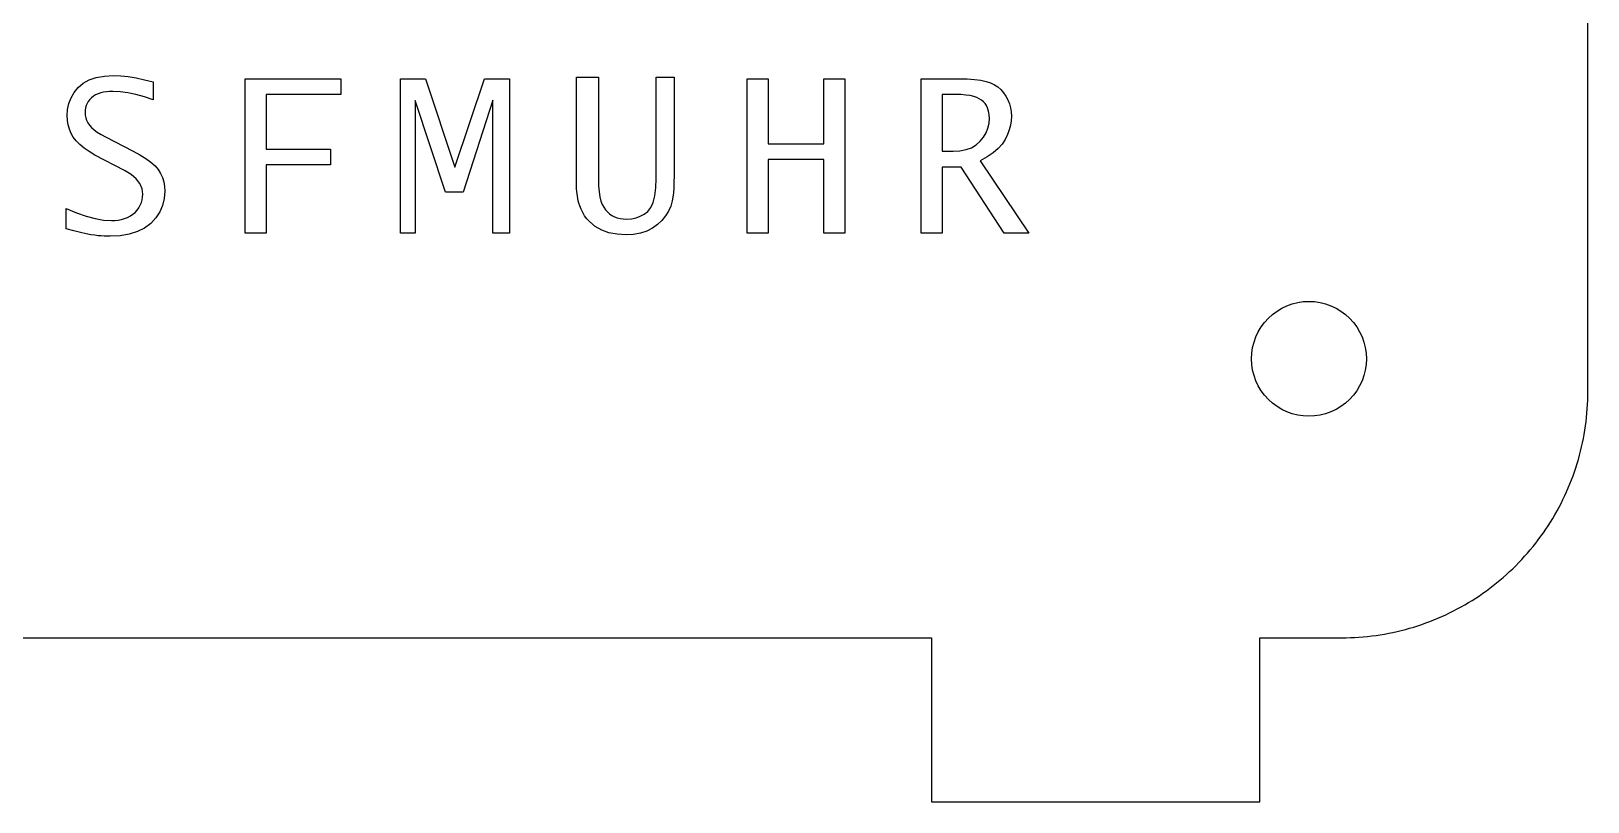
# Model space of a CAD drawing. Header units: metres. Extents: x 0 to 180, y -10 to 180.
# Drawn here: x 85.1 to 180, y -10 to 37 of the extents above; entities that cross this region are included whole.
import ezdxf

# ---------------------------------------------------------------- set-up
doc = ezdxf.new("R2010")
doc.units = ezdxf.units.M

msp = doc.modelspace()

# ---------------------------------------------------------------- linework, layer by layer
for p, q in [((180, 15), (180, 165)), ((89.0871, 34.1393), (89.5797, 34.227)), ((89.5797, 34.227), (90.1357, 34.2562)), ((90.1357, 34.2562), (90.5741, 34.2409)), ((90.5741, 34.2409), (91.0355, 34.1948)), ((91.0355, 34.1948), (91.5201, 34.118)), ((87.5548, 32.9016), (87.7446, 33.2231)), ((87.7446, 33.2231), (87.9887, 33.5252)), ((87.9887, 33.5252), (88.2915, 33.7884)), ((88.2915, 33.7884), (88.6577, 33.9931)), ((88.6577, 33.9931), (89.0871, 34.1393)), ((89.5287, 33.2433), (89.3565, 33.2022)), ((89.7093, 33.2727), (89.5287, 33.2433)), ((89.8983, 33.2904), (89.7093, 33.2727)), ((90.0957, 33.2962), (89.8983, 33.2904)), ((90.5414, 33.2755), (90.0957, 33.2962)), ((91.0106, 33.2132), (90.5414, 33.2755)), ((91.5032, 33.1094), (91.0106, 33.2132)), ((91.5201, 34.118), (92.0278, 34.0105)), ((92.0278, 34.0105), (92.5587, 33.8722)), ((92.5587, 33.8722), (92.5587, 32.7772)), ((98.1687, 24.6562), (98.1687, 34.0642)), ((98.1687, 34.0642), (103.993, 34.0642)), ((103.993, 34.0642), (103.993, 33.1042)), ((107.619, 24.6562), (107.619, 34.0642)), ((107.619, 34.0642), (109.155, 34.0642)), ((109.155, 34.0642), (110.947, 28.6883)), ((110.947, 28.6883), (112.739, 34.0642)), ((112.739, 34.0642), (114.275, 34.0642)), ((114.275, 34.0642), (114.275, 24.6562)), ((118.35, 27.7439), (118.349, 34.158)), ((118.349, 34.158), (119.693, 34.158)), ((119.693, 34.158), (119.693, 27.96)), ((123.213, 27.992), (123.213, 34.158)), ((123.213, 34.158), (124.301, 34.158)), ((124.301, 34.158), (124.301, 28.159)), ((128.759, 24.6562), (128.759, 34.0642)), ((128.759, 34.0642), (130.039, 34.0642)), ((130.039, 34.0642), (130.039, 30.0962)), ((133.431, 30.0962), (133.431, 34.0642)), ((133.431, 34.0642), (134.711, 34.0642)), ((134.711, 34.0642), (134.711, 24.6562)), ((139.361, 24.6562), (139.361, 34.0642)), ((139.361, 34.0642), (141.669, 34.0642)), ((141.669, 34.0642), (142.174, 34.0544)), ((142.174, 34.0544), (142.62, 34.0247)), ((142.62, 34.0247), (143.005, 33.9753)), ((143.005, 33.9753), (143.331, 33.9062)), ((143.331, 33.9062), (143.598, 33.8172)), ((143.598, 33.8172), (143.824, 33.7056)), ((143.824, 33.7056), (144.03, 33.5683)), ((144.03, 33.5683), (144.216, 33.4053)), ((144.216, 33.4053), (144.382, 33.2166)), ((144.382, 33.2166), (144.527, 33.0022)), ((87.3378, 32.2001), (87.4192, 32.5606)), ((87.4192, 32.5606), (87.5548, 32.9016)), ((88.4304, 32.2923), (88.4066, 32.1544)), ((88.47, 32.4269), (88.4304, 32.2923)), ((88.5254, 32.5582), (88.47, 32.4269)), ((88.5967, 32.6862), (88.5254, 32.5582)), ((88.6839, 32.8059), (88.5967, 32.6862)), ((88.7871, 32.912), (88.6839, 32.8059)), ((88.9063, 33.0046), (88.7871, 32.912)), ((89.0415, 33.0837), (88.9063, 33.0046)), ((89.1927, 33.1492), (89.0415, 33.0837)), ((89.3565, 33.2022), (89.1927, 33.1492)), ((92.0192, 32.9641), (91.5032, 33.1094)), ((92.5587, 32.7772), (92.0192, 32.9641)), ((103.993, 33.1042), (99.4487, 33.1042)), ((99.4487, 33.1042), (99.4487, 29.7762)), ((110.38, 27.1523), (108.515, 32.7462)), ((108.515, 32.7462), (108.515, 24.6562)), ((113.251, 32.7662), (111.447, 27.1523)), ((113.251, 24.6562), (113.251, 32.7662)), ((141.417, 33.1042), (140.641, 33.1042)), ((140.641, 33.1042), (140.641, 29.6482)), ((141.772, 33.0971), (141.417, 33.1042)), ((142.084, 33.0756), (141.772, 33.0971)), ((142.352, 33.0398), (142.084, 33.0756)), ((142.576, 32.9897), (142.352, 33.0398)), ((142.757, 32.9252), (142.576, 32.9897)), ((142.907, 32.848), (142.757, 32.9252)), ((143.041, 32.7595), (142.907, 32.848)), ((143.157, 32.6597), (143.041, 32.7595)), ((143.256, 32.5486), (143.157, 32.6597)), ((143.338, 32.4262), (143.256, 32.5486)), ((143.404, 32.2941), (143.338, 32.4262)), ((143.455, 32.1528), (143.404, 32.2941)), ((144.527, 33.0022), (144.648, 32.772)), ((144.648, 32.772), (144.743, 32.535)), ((144.743, 32.535), (144.811, 32.2912)), ((144.811, 32.2912), (144.851, 32.0406)), ((87.3107, 31.8202), (87.3378, 32.2001)), ((87.3256, 31.5266), (87.3107, 31.8202)), ((87.3702, 31.2481), (87.3256, 31.5266)), ((88.4066, 32.1544), (88.3987, 32.0132)), ((88.3987, 32.0132), (88.4095, 31.8482)), ((88.4095, 31.8482), (88.4419, 31.6881)), ((88.4419, 31.6881), (88.4959, 31.5331)), ((88.4959, 31.5331), (88.5715, 31.3832)), ((88.5715, 31.3832), (88.6687, 31.2382)), ((143.431, 31.0557), (143.498, 31.3566)), ((143.491, 32.0024), (143.455, 32.1528)), ((143.513, 31.8429), (143.491, 32.0024)), ((143.498, 31.3566), (143.521, 31.6742)), ((143.521, 31.6742), (143.513, 31.8429)), ((144.849, 31.5097), (144.803, 31.2316)), ((144.865, 31.7832), (144.849, 31.5097)), ((144.851, 32.0406), (144.865, 31.7832)), ((87.4446, 30.9847), (87.3702, 31.2481)), ((87.5488, 30.7364), (87.4446, 30.9847)), ((87.6827, 30.5032), (87.5488, 30.7364)), ((87.8546, 30.2796), (87.6827, 30.5032)), ((88.6687, 31.2382), (88.7917, 31.0952)), ((88.7917, 31.0952), (88.9505, 30.9517)), ((88.9505, 30.9517), (89.1449, 30.8077)), ((89.1449, 30.8077), (89.3749, 30.6632)), ((89.3749, 30.6632), (89.6407, 30.5182)), ((89.6407, 30.5182), (91.3227, 29.6482)), ((142.963, 30.2532), (143.164, 30.504)), ((143.164, 30.504), (143.32, 30.7715)), ((143.32, 30.7715), (143.431, 31.0557)), ((144.477, 30.3692), (144.292, 30.0818)), ((144.616, 30.6613), (144.477, 30.3692)), ((144.725, 30.9488), (144.616, 30.6613)), ((144.803, 31.2316), (144.725, 30.9488)), ((88.0726, 30.0589), (87.8546, 30.2796)), ((88.3368, 29.8413), (88.0726, 30.0589)), ((88.6472, 29.6268), (88.3368, 29.8413)), ((89.0037, 29.4152), (88.6472, 29.6268)), ((90.8077, 28.4823), (89.0037, 29.4152)), ((91.3227, 29.6482), (91.7464, 29.4261)), ((91.7464, 29.4261), (92.1118, 29.203)), ((99.4487, 29.7762), (103.353, 29.7762)), ((103.353, 29.7762), (103.353, 28.8163)), ((130.039, 30.0962), (133.431, 30.0962)), ((140.641, 29.6482), (141.308, 29.6482)), ((141.308, 29.6482), (141.725, 29.6724)), ((141.725, 29.6724), (142.099, 29.745)), ((142.099, 29.745), (142.43, 29.866)), ((142.43, 29.866), (142.718, 30.0354)), ((142.718, 30.0354), (142.963, 30.2532)), ((143.744, 29.5466), (143.38, 29.2988)), ((144.048, 29.8076), (143.744, 29.5466)), ((144.292, 30.0818), (144.048, 29.8076)), ((91.2076, 28.2406), (90.8077, 28.4823)), ((92.1118, 29.203), (92.419, 28.9788)), ((92.419, 28.9788), (92.668, 28.7535)), ((92.668, 28.7535), (92.8587, 28.5273)), ((92.8587, 28.5273), (93.0041, 28.2934)), ((103.353, 28.8163), (99.4487, 28.8163)), ((99.4487, 28.8163), (99.4487, 24.6562)), ((133.431, 29.1363), (130.039, 29.1363)), ((130.039, 29.1363), (130.039, 24.6562)), ((133.431, 24.6562), (133.431, 29.1363)), ((141.794, 28.6883), (140.641, 28.6883)), ((140.641, 28.6883), (140.641, 24.6562)), ((144.428, 24.6562), (141.794, 28.6883)), ((143.38, 29.2988), (142.957, 29.0643)), ((142.957, 29.0643), (145.921, 24.6562)), ((91.5187, 27.9741), (91.2076, 28.2406)), ((91.7409, 27.6827), (91.5187, 27.9741)), ((91.8742, 27.3664), (91.7409, 27.6827)), ((93.0041, 28.2934), (93.1172, 28.0455)), ((93.1172, 28.0455), (93.198, 27.7835)), ((93.198, 27.7835), (93.2465, 27.5074)), ((118.355, 27.5425), (118.35, 27.7439)), ((118.362, 27.3589), (118.355, 27.5425)), ((119.693, 27.96), (119.702, 27.5426)), ((119.702, 27.5426), (119.728, 27.1784)), ((123.192, 27.4169), (123.213, 27.992)), ((124.296, 27.7738), (124.283, 27.4288)), ((124.301, 28.159), (124.296, 27.7738)), ((91.833, 26.5197), (91.8806, 26.6843)), ((91.9187, 27.0253), (91.8742, 27.3664)), ((91.8806, 26.6843), (91.9092, 26.8528)), ((91.9092, 26.8528), (91.9187, 27.0253)), ((93.2283, 26.7637), (93.1252, 26.3406)), ((93.2627, 27.2173), (93.2283, 26.7637)), ((93.2465, 27.5074), (93.2627, 27.2173)), ((111.447, 27.1523), (110.38, 27.1523)), ((118.373, 27.1931), (118.362, 27.3589)), ((118.387, 27.045), (118.373, 27.1931)), ((118.406, 26.905), (118.387, 27.045)), ((118.431, 26.7636), (118.406, 26.905)), ((118.463, 26.6206), (118.431, 26.7636)), ((118.502, 26.476), (118.463, 26.6206)), ((119.728, 27.1784), (119.773, 26.8674)), ((119.773, 26.8674), (119.835, 26.6096)), ((119.835, 26.6096), (119.916, 26.405)), ((123.025, 26.5263), (123.129, 26.9283)), ((123.129, 26.9283), (123.192, 27.4169)), ((124.192, 26.634), (124.098, 26.3082)), ((124.231, 26.8588), (124.192, 26.634)), ((124.261, 27.1238), (124.231, 26.8588)), ((124.283, 27.4288), (124.261, 27.1238)), ((87.2467, 24.9163), (87.2467, 26.1593)), ((87.2467, 26.1593), (87.8722, 25.8947)), ((87.8722, 25.8947), (88.4616, 25.6889)), ((88.4616, 25.6889), (89.0148, 25.5419)), ((90.8031, 25.5497), (90.9877, 25.6203)), ((90.9877, 25.6203), (91.161, 25.7063)), ((91.161, 25.7063), (91.317, 25.8075)), ((91.317, 25.8075), (91.4556, 25.9239)), ((91.4556, 25.9239), (91.5768, 26.0555)), ((91.5768, 26.0555), (91.6807, 26.2023)), ((91.6807, 26.2023), (91.7664, 26.359)), ((91.7664, 26.359), (91.833, 26.5197)), ((92.9534, 25.948), (92.7129, 25.5859)), ((93.1252, 26.3406), (92.9534, 25.948)), ((118.548, 26.33), (118.502, 26.476)), ((118.631, 26.1131), (118.548, 26.33)), ((118.732, 25.9078), (118.631, 26.1131)), ((118.852, 25.7142), (118.732, 25.9078)), ((118.989, 25.5322), (118.852, 25.7142)), ((119.916, 26.405), (120.011, 26.236)), ((120.011, 26.236), (120.119, 26.0849)), ((120.119, 26.0849), (120.238, 25.9516)), ((120.238, 25.9516), (120.37, 25.8364)), ((120.37, 25.8364), (120.514, 25.739)), ((120.514, 25.739), (120.67, 25.6595)), ((120.67, 25.6595), (120.837, 25.5976)), ((121.982, 25.5923), (122.239, 25.685)), ((122.239, 25.685), (122.475, 25.815)), ((122.475, 25.815), (122.693, 25.982)), ((122.693, 25.982), (122.88, 26.2109)), ((122.88, 26.2109), (123.025, 26.5263)), ((123.781, 25.7086), (123.557, 25.4346)), ((123.961, 25.9998), (123.781, 25.7086)), ((124.098, 26.3082), (123.961, 25.9998)), ((87.7084, 24.7947), (87.2467, 24.9163)), ((88.1134, 24.6948), (87.7084, 24.7947)), ((88.4618, 24.6166), (88.1134, 24.6948)), ((89.0148, 25.5419), (89.5318, 25.4537)), ((89.5318, 25.4537), (90.0127, 25.4243)), ((90.0127, 25.4243), (90.2181, 25.4321)), ((90.2181, 25.4321), (90.4183, 25.4556)), ((90.4183, 25.4556), (90.6133, 25.4948)), ((90.6133, 25.4948), (90.8031, 25.5497)), ((91.595, 24.7487), (91.099, 24.5907)), ((92.0299, 24.9699), (91.595, 24.7487)), ((92.4037, 25.2543), (92.0299, 24.9699)), ((92.7129, 25.5859), (92.4037, 25.2543)), ((119.144, 25.362), (118.989, 25.5322)), ((119.492, 25.0726), (119.144, 25.362)), ((119.889, 24.8474), (119.492, 25.0726)), ((120.335, 24.6866), (119.889, 24.8474)), ((120.831, 24.5902), (120.335, 24.6866)), ((120.837, 25.5976), (121.017, 25.5534)), ((121.017, 25.5534), (121.208, 25.5268)), ((121.208, 25.5268), (121.412, 25.518)), ((121.412, 25.518), (121.707, 25.5366)), ((121.707, 25.5366), (121.982, 25.5923)), ((122.637, 24.7812), (122.255, 24.6572)), ((122.982, 24.9548), (122.637, 24.7812)), ((123.29, 25.178), (122.982, 24.9548)), ((123.557, 25.4346), (123.29, 25.178)), ((88.7536, 24.5601), (88.4618, 24.6166)), ((88.9887, 24.5253), (88.7536, 24.5601)), ((89.1919, 24.5033), (88.9887, 24.5253)), ((89.3869, 24.4862), (89.1919, 24.5033)), ((89.5739, 24.474), (89.3869, 24.4862)), ((89.7529, 24.4667), (89.5739, 24.474)), ((89.9237, 24.4643), (89.7529, 24.4667)), ((90.5419, 24.4959), (89.9237, 24.4643)), ((91.099, 24.5907), (90.5419, 24.4959)), ((99.4487, 24.6562), (98.1687, 24.6562)), ((108.515, 24.6562), (107.619, 24.6562)), ((114.275, 24.6562), (113.251, 24.6562)), ((121.376, 24.558), (120.831, 24.5902)), ((121.834, 24.5828), (121.376, 24.558)), ((122.255, 24.6572), (121.834, 24.5828)), ((130.039, 24.6562), (128.759, 24.6562)), ((134.711, 24.6562), (133.431, 24.6562)), ((140.641, 24.6562), (139.361, 24.6562)), ((145.921, 24.6562), (144.428, 24.6562)), ((161.056, 19.9101), (161.35, 20.0867)), ((161.35, 20.0867), (161.661, 20.2336)), ((161.661, 20.2336), (161.984, 20.3493)), ((161.984, 20.3493), (162.317, 20.4327)), ((162.317, 20.4327), (162.657, 20.4831)), ((162.657, 20.4831), (163, 20.5)), ((163, 20.5), (163.343, 20.4831)), ((163.343, 20.4831), (163.683, 20.4327)), ((163.683, 20.4327), (164.016, 20.3493)), ((164.016, 20.3493), (164.339, 20.2336)), ((164.339, 20.2336), (164.65, 20.0867)), ((164.65, 20.0867), (164.944, 19.9101)), ((160.09, 18.9445), (160.294, 19.2204)), ((160.294, 19.2204), (160.525, 19.4749)), ((160.525, 19.4749), (160.78, 19.7055)), ((160.78, 19.7055), (161.056, 19.9101)), ((164.944, 19.9101), (165.22, 19.7055)), ((165.22, 19.7055), (165.475, 19.4749)), ((165.475, 19.4749), (165.706, 19.2204)), ((165.706, 19.2204), (165.91, 18.9445)), ((159.651, 18.016), (159.766, 18.3394)), ((159.766, 18.3394), (159.913, 18.6499)), ((159.913, 18.6499), (160.09, 18.9445)), ((165.91, 18.9445), (166.087, 18.6499)), ((166.087, 18.6499), (166.234, 18.3394)), ((166.234, 18.3394), (166.349, 18.016)), ((159.5, 17), (159.517, 17.3431)), ((159.517, 17.3431), (159.567, 17.6828)), ((159.567, 17.6828), (159.651, 18.016)), ((166.349, 18.016), (166.433, 17.6828)), ((166.433, 17.6828), (166.483, 17.3431)), ((166.483, 17.3431), (166.5, 17)), ((159.517, 16.6569), (159.5, 17)), ((159.567, 16.3172), (159.517, 16.6569)), ((159.651, 15.984), (159.567, 16.3172)), ((166.433, 16.3172), (166.349, 15.984)), ((166.483, 16.6569), (166.433, 16.3172)), ((166.5, 17), (166.483, 16.6569)), ((159.766, 15.6606), (159.651, 15.984)), ((159.913, 15.3501), (159.766, 15.6606)), ((160.09, 15.0555), (159.913, 15.3501)), ((166.087, 15.3501), (165.91, 15.0555)), ((166.234, 15.6606), (166.087, 15.3501)), ((166.349, 15.984), (166.234, 15.6606)), ((160.294, 14.7796), (160.09, 15.0555)), ((160.525, 14.5251), (160.294, 14.7796)), ((160.78, 14.2945), (160.525, 14.5251)), ((161.056, 14.0899), (160.78, 14.2945)), ((165.22, 14.2945), (164.944, 14.0899)), ((165.475, 14.5251), (165.22, 14.2945)), ((165.706, 14.7796), (165.475, 14.5251)), ((165.91, 15.0555), (165.706, 14.7796)), ((179.979, 14.215), (179.991, 14.4765)), ((179.991, 14.4765), (179.998, 14.7382)), ((179.998, 14.7382), (180, 15)), ((161.35, 13.9133), (161.056, 14.0899)), ((161.661, 13.7664), (161.35, 13.9133)), ((161.984, 13.6507), (161.661, 13.7664)), ((162.317, 13.5673), (161.984, 13.6507)), ((162.657, 13.5169), (162.317, 13.5673)), ((163, 13.5), (162.657, 13.5169)), ((163.343, 13.5169), (163, 13.5)), ((163.683, 13.5673), (163.343, 13.5169)), ((164.016, 13.6507), (163.683, 13.5673)), ((164.339, 13.7664), (164.016, 13.6507)), ((164.65, 13.9133), (164.339, 13.7664)), ((164.944, 14.0899), (164.65, 13.9133)), ((179.888, 13.172), (179.918, 13.4321)), ((179.918, 13.4321), (179.943, 13.6927)), ((179.943, 13.6927), (179.963, 13.9537)), ((179.963, 13.9537), (179.979, 14.215)), ((179.724, 12.1379), (179.772, 12.3953)), ((179.772, 12.3953), (179.815, 12.6535)), ((179.815, 12.6535), (179.854, 12.9124)), ((179.854, 12.9124), (179.888, 13.172)), ((179.554, 11.3712), (179.616, 11.6257)), ((179.616, 11.6257), (179.672, 11.8813)), ((179.672, 11.8813), (179.724, 12.1379)), ((179.266, 10.3647), (179.345, 10.6144)), ((179.345, 10.6144), (179.419, 10.8654)), ((179.419, 10.8654), (179.489, 11.1177)), ((179.489, 11.1177), (179.554, 11.3712)), ((178.908, 9.38089), (179.004, 9.62447)), ((179.004, 9.62447), (179.095, 9.86969)), ((179.095, 9.86969), (179.183, 10.1165)), ((179.183, 10.1165), (179.266, 10.3647)), ((178.482, 8.42442), (178.595, 8.66072)), ((178.595, 8.66072), (178.703, 8.89894)), ((178.703, 8.89894), (178.808, 9.13902)), ((178.808, 9.13902), (178.908, 9.38089)), ((177.99, 7.5), (178.119, 7.72786)), ((178.119, 7.72786), (178.244, 7.95792)), ((178.244, 7.95792), (178.365, 8.19014)), ((178.365, 8.19014), (178.482, 8.42442)), ((177.436, 6.61211), (177.58, 6.8304)), ((177.58, 6.8304), (177.721, 7.05121)), ((177.721, 7.05121), (177.858, 7.27443)), ((177.858, 7.27443), (177.99, 7.5)), ((176.657, 5.56018), (176.82, 5.76508)), ((176.82, 5.76508), (176.98, 5.97278)), ((176.98, 5.97278), (177.135, 6.18321)), ((177.135, 6.18321), (177.287, 6.39635)), ((177.287, 6.39635), (177.436, 6.61211)), ((175.79, 4.58011), (175.97, 4.77002)), ((175.97, 4.77002), (176.147, 4.96303)), ((176.147, 4.96303), (176.321, 5.1591)), ((176.321, 5.1591), (176.491, 5.35818)), ((176.491, 5.35818), (176.657, 5.56018)), ((174.841, 3.67935), (175.037, 3.85283)), ((175.037, 3.85283), (175.23, 4.02968)), ((175.23, 4.02968), (175.42, 4.2099)), ((175.42, 4.2099), (175.607, 4.39339)), ((175.607, 4.39339), (175.79, 4.58011)), ((173.604, 2.71271), (173.817, 2.86475)), ((173.817, 2.86475), (174.027, 3.02046)), ((174.027, 3.02046), (174.235, 3.17982)), ((174.235, 3.17982), (174.44, 3.3428)), ((174.44, 3.3428), (174.642, 3.50932)), ((174.642, 3.50932), (174.841, 3.67935)), ((172.272, 1.88069), (172.5, 2.00961)), ((172.5, 2.00961), (172.726, 2.14249)), ((172.726, 2.14249), (172.949, 2.27927)), ((172.949, 2.27927), (173.17, 2.41994)), ((173.17, 2.41994), (173.388, 2.56444)), ((173.388, 2.56444), (173.604, 2.71271)), ((170.13, 0.9046), (170.376, 0.99629)), ((170.376, 0.99629), (170.619, 1.09224)), ((170.619, 1.09224), (170.861, 1.19243)), ((170.861, 1.19243), (171.101, 1.29681)), ((171.101, 1.29681), (171.339, 1.40536)), ((171.339, 1.40536), (171.576, 1.51808)), ((171.576, 1.51808), (171.81, 1.63489)), ((171.81, 1.63489), (172.042, 1.75578)), ((172.042, 1.75578), (172.272, 1.88069)), ((40, 0), (140, 0)), ((140, 0), (140, -10)), ((160, -10), (160, 0)), ((160, 0), (165, 0)), ((165, 0), (165.262, 0.00227)), ((165.262, 0.00227), (165.523, 0.00912)), ((165.523, 0.00912), (165.785, 0.02055)), ((165.785, 0.02055), (166.046, 0.03653)), ((166.046, 0.03653), (166.307, 0.05707)), ((166.307, 0.05707), (166.568, 0.08217)), ((166.568, 0.08217), (166.828, 0.1118)), ((166.828, 0.1118), (167.088, 0.14597)), ((167.088, 0.14597), (167.347, 0.18466)), ((167.347, 0.18466), (167.605, 0.22787)), ((167.605, 0.22787), (167.862, 0.27559)), ((167.862, 0.27559), (168.119, 0.32777)), ((168.119, 0.32777), (168.374, 0.38444)), ((168.374, 0.38444), (168.629, 0.44556)), ((168.629, 0.44556), (168.882, 0.51111)), ((168.882, 0.51111), (169.135, 0.58107)), ((169.135, 0.58107), (169.386, 0.65543)), ((169.386, 0.65543), (169.635, 0.73415)), ((169.635, 0.73415), (169.884, 0.81722)), ((169.884, 0.81722), (170.13, 0.9046)), ((140, -10), (160, -10))]:
    msp.add_line(p, q)

doc.saveas('drawing.dxf')
